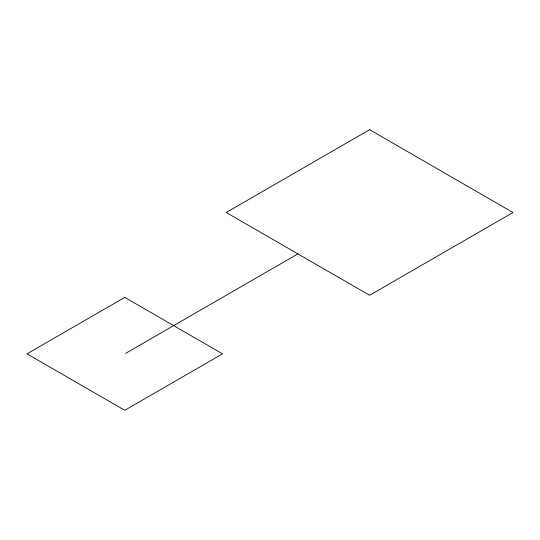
<?xml version="1.0" encoding="UTF-8"?>
<svg xmlns="http://www.w3.org/2000/svg" width="540" height="540" viewBox="0 0 540 540"><rect width="100%" height="100%" fill="white"/><g stroke="black" fill="none" stroke-linecap="round" stroke-linejoin="round"><path stroke-width="0.81" d="M125.638 353.349L297.904 253.888M369.603 129.708L226.213 212.497L369.603 295.286L513 212.497L369.603 129.708M124.767 297.398L27 353.849L124.767 410.292L222.541 353.849L124.767 297.398"/></g></svg>
